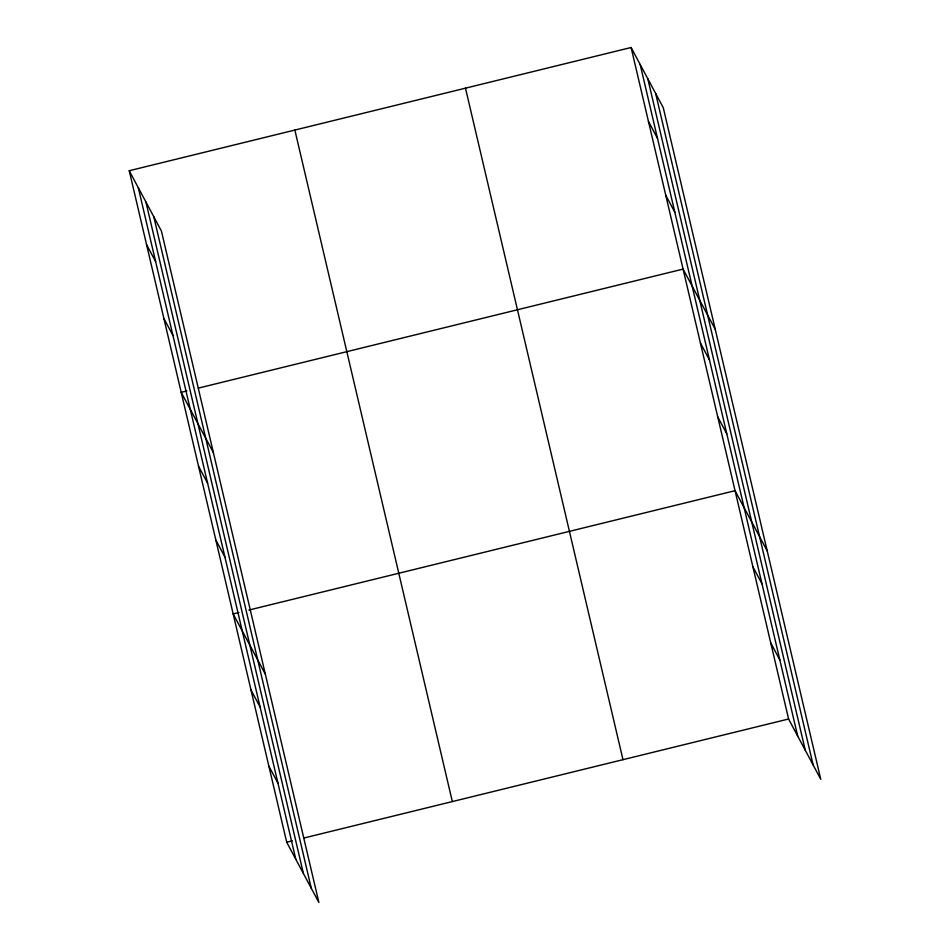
<?xml version="1.0" encoding="UTF-8"?>
<svg xmlns="http://www.w3.org/2000/svg" width="950" height="950" viewBox="0 0 950 950"><rect width="100%" height="100%" fill="white"/><g stroke="black" fill="none" stroke-linecap="round" stroke-linejoin="round"><path stroke-width="1.43" d="M129.236 170.727L161.405 230.993L318.891 902.5L286.71 842.234L129.236 170.727L631.109 47.5L663.29 107.766L820.764 779.273L788.595 719.008L631.109 47.5M186.912 390.925L181.201 392.326L213.382 452.592M198.336 388.122L683.074 269.099L715.255 329.365M238.877 612.524L233.166 613.926L265.347 674.191M248.876 610.066L735.051 490.687L767.22 550.952M286.71 842.234L292.422 840.833M303.846 838.031L788.595 719.008M648.434 121.362L657.507 138.368M665.748 195.225L674.832 212.23M700.399 342.962L709.472 359.967M717.725 416.824L726.797 433.829M752.899 566.794L761.971 583.799M770.747 642.901L779.819 659.906M146.549 244.601L155.634 261.606M163.875 318.464L172.959 335.469M198.526 466.189L207.599 483.194M215.852 540.063L224.924 557.056M251.014 690.033L260.098 707.026M268.862 766.127L277.946 783.133M655.666 93.492L813.141 764.988M647.805 78.779L805.291 750.286M640.181 64.505L797.668 736.001M465.488 88.172L622.974 759.668M294.856 130.067L452.331 801.562M153.793 216.719L311.267 888.226M145.932 202.018L303.418 873.513M138.308 187.732L295.794 859.239"/></g></svg>
